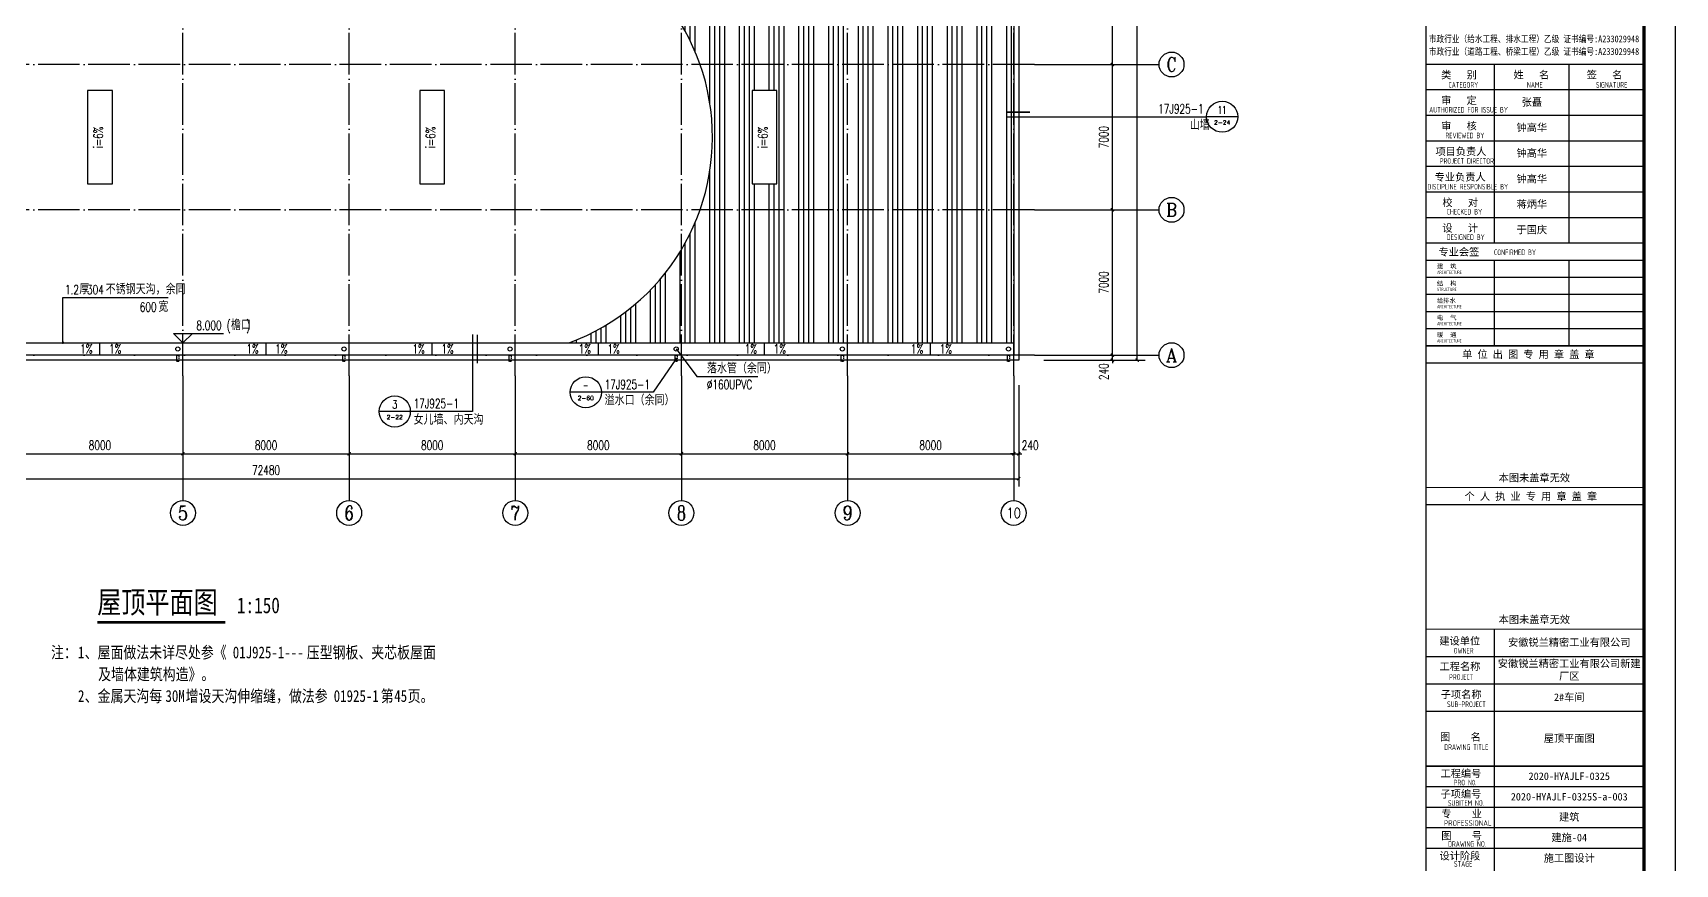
# Model space of a CAD drawing. Extents: x 170967 to 297117, y -33682 to 593582.
# Drawn here: x 218036 to 297117, y 214793 to 254832 of the extents above; entities that cross this region are included whole.
import ezdxf
from ezdxf.enums import TextEntityAlignment as Align

# ---------------------------------------------------------------- set-up
doc = ezdxf.new("R2010")
doc.units = 0
doc.header["$LTSCALE"] = 1000
doc.header["$MEASUREMENT"] = 0
doc.linetypes.add('DASH', pattern=[0.35, 0.25, -0.1])
doc.linetypes.add('DOTE', pattern=[2.42, 2, -0.2, 0.02, -0.2])
doc.layers.get('Defpoints').update_dxf_attribs({"color": 250})
for name, color, linetype in [('0 - 屋顶', 150, 'Continuous'), ('0-建筑立面', 255, 'Continuous'), ('2D_ROOF', 150, 'Continuous'), ('AXIS', 171, 'Continuous'), ('AXIS_TEXT', 7, 'Continuous'), ('DIM_ELEV', 171, 'Continuous'), ('DIM_IDEN', 150, 'Continuous'), ('DIM_LEAD', 171, 'Continuous'), ('DIM_SYMB', 171, 'Continuous'), ('DOTE', 14, 'DOTE'), ('PUB_TEXT', 7, 'Continuous'), ('PUB_TITLE', 171, 'Continuous'), ('ROOF', 150, 'Continuous'), ('TK', 4, 'Continuous'), ('立面线', 7, 'Continuous')]:
    doc.layers.add(name, color=color, linetype=linetype)
doc.styles.add('-宋体', font='', dxfattribs={"width": 0.8})
doc.styles.add('_TCH_AXIS', font='COMPLEX', dxfattribs={"bigfont": 'GBCBIG'})
doc.styles.add('_TCH_DIM', font='SIMPLEX', dxfattribs={"bigfont": 'GBCBIG'})
doc.styles.add('_TCH_DIM_T3', font='SIMPLEX', dxfattribs={"width": 0.705882, "bigfont": 'GBCBIG'})
doc.styles.add('_TCH_LABEL', font='COMPLEX', dxfattribs={"bigfont": 'GBCBIG'})
doc.styles.add('COMPLEX', font='COMPLEX')
doc.styles.add('TSSD_REIN', font='tssdeng.shx', dxfattribs={"width": 0.7, "bigfont": 'tssdchn.shx'})
doc.styles.add('图签宋体', font='', dxfattribs={"height": 300})
doc.styles.add('宋体', font='', dxfattribs={"width": 0.8})
doc.styles.get('-宋体').set_extended_font_data('SimSun')
doc.styles.get('图签宋体').set_extended_font_data('NSimSun')
doc.styles.get('宋体').set_extended_font_data('SimSun')
doc.dimstyles.new('_TCH_ARCH&&150', dxfattribs={"dimtxt": 446.25, "dimasz": 150, "dimexe": 375, "dimexo": 450, "dimgap": 189.375, "dimtad": 1, "dimdec": 0, "dimzin": 0, "dimdsep": 46, "dimtxsty": '_TCH_DIM_T3', "dimblk": 'ARCHTICK', "dimcen": 0.09, "dimclrt": 7, "dimazin": 2, "dimtfac": 1, "dimtdec": 0, "dimtix": 1, "dimtmove": 2, "dimatfit": 3, "dimfxl": 0, "dimtolj": 1, "dimtzin": 0, "dimarcsym": 0})

# ---------------------------------------------------------------- blocks, each defined once
blk = doc.blocks.new('GeYuanFrame_12877651', base_point=(20.09, 4.53))
at = {"layer": 'PUB_TITLE'}
for points in [[(803.09, 235.33), (803.09, 292.73)], [(827.09, 235.33), (827.09, 292.73)], [(803.09, 202.33), (803.09, 229.83)], [(827.09, 202.33), (827.09, 229.83)], [(803.09, 14.53), (803.09, 111.33)]]:
    blk.add_lwpolyline(points, dxfattribs=at)
at = {"layer": 'TK'}
for p, q in [((781.09, 284.53), (851.09, 284.53)), ((781.09, 276.33), (851.09, 276.33)), ((781.09, 268.13), (851.09, 268.13)), ((781.09, 259.93), (851.09, 259.93)), ((781.09, 251.73), (851.09, 251.73)), ((781.09, 243.53), (851.09, 243.53)), ((781.09, 235.33), (851.09, 235.33)), ((781.09, 235.33), (851.09, 235.33)), ((781.09, 102.53), (851.09, 102.53)), ((781.09, 93.73), (851.09, 93.73)), ((781.09, 84.93), (803.09, 84.93)), ((781.09, 84.93), (851.09, 84.93)), ((781.09, 67.37), (851.09, 67.37)), ((781.09, 67.33), (851.09, 67.33)), ((781.09, 60.77), (851.09, 60.77)), ((781.09, 54.17), (851.09, 54.17)), ((781.09, 47.57), (851.09, 47.57)), ((781.09, 40.97), (851.09, 40.97))]:
    blk.add_line(p, q, dxfattribs=at)
blk.add_lwpolyline([(20.09, 4.53), (20.09, 598.53), (861.09, 598.53), (861.09, 4.53)], close=True, dxfattribs=at)
at = {"layer": 'TK', "const_width": 1}
blk.add_lwpolyline([(45.09, 588.53), (851.09, 588.53), (851.09, 14.53), (45.09, 14.53)], close=True, dxfattribs=at)
at = {"layer": 'TK'}
for points, const_width in [([(781.09, 588.53), (781.09, 14.53)], 0.4), ([(781.09, 292.73), (851.09, 292.73)], 0.35), ([(781.09, 292.73), (851.09, 292.73)], 0.35), ([(781.09, 235.33), (851.09, 235.33)], 0.35), ([(781.09, 202.33), (851.09, 202.33)], 0.35), ([(781.09, 156.83), (851.09, 156.83)], 0.35), ([(781.09, 111.33), (851.09, 111.33)], 0.35), ([(781.09, 67.37), (851.09, 67.37)], 0.35)]:
    blk.add_lwpolyline(points, dxfattribs=dict(at, const_width=const_width))
for points in [[(781.09, 292.73), (851.09, 292.73)], [(781.09, 235.33), (851.09, 235.33)], [(781.09, 229.83), (851.09, 229.83)], [(781.09, 224.33), (851.09, 224.33)], [(781.09, 218.83), (851.09, 218.83)], [(781.09, 213.33), (851.09, 213.33)], [(781.09, 207.83), (851.09, 207.83)], [(781.09, 202.33), (851.09, 202.33)], [(781.09, 196.83), (851.09, 196.83)], [(781.09, 151.33), (851.09, 151.33)]]:
    blk.add_lwpolyline(points, dxfattribs=at)
for s, height, style, width, p in [('市政行业（给水工程、排水工程）乙级 证书编号:A233029948', 2.2, '-宋体', 0.8, (782, 299.74)), ('市政行业（道路工程、桥梁工程）乙级 证书编号:A233029948', 2.2, '-宋体', 0.8, (782, 295.69)), ('CATEGORY', 1.8, 'TSSD_REIN', 0.7, (788.32, 285.17)), ('NAME', 1.8, 'TSSD_REIN', 0.7, (813.51, 285.17)), ('SIGNATURE', 1.8, 'TSSD_REIN', 0.7, (835.66, 285.17)), ('AUTHORIZED FOR ISSUE BY', 1.8, 'TSSD_REIN', 0.7, (782.12, 277.17)), ('REVIEWED BY', 1.8, 'TSSD_REIN', 0.7, (787.36, 268.91)), ('PROJECT DIRECTOR', 1.8, 'TSSD_REIN', 0.7, (785.55, 260.74)), ('DISCIPLINE RESPONSIBLE BY', 1.8, 'TSSD_REIN', 0.7, (781.57, 252.48)), ('CHECKED BY', 1.8, 'TSSD_REIN', 0.7, (787.75, 244.44)), ('DESIGNED BY', 1.8, 'TSSD_REIN', 0.7, (787.76, 236.27)), ('CONFIRMED BY', 1.8, 'TSSD_REIN', 0.7, (802.94, 231.42)), ('ARCHITECTURE', 1.08, 'TSSD_REIN', 0.7, (784.65, 225.34)), ('STRUCTURE', 1.08, 'TSSD_REIN', 0.7, (784.65, 219.84)), ('ARCHITECTURE', 1.08, 'TSSD_REIN', 0.7, (784.65, 214.34)), ('ARCHITECTURE', 1.08, 'TSSD_REIN', 0.7, (784.65, 208.84)), ('ARCHITECTURE', 1.08, 'TSSD_REIN', 0.7, (784.65, 203.34)), ('OWNER', 1.8, 'TSSD_REIN', 0.7, (789.98, 103.48)), ('PROJECT', 1.8, 'TSSD_REIN', 0.7, (788.52, 95.02)), ('SUB-PROJECT', 1.8, 'TSSD_REIN', 0.7, (787.86, 86.3)), ('DRAWING TITLE', 1.8, 'TSSD_REIN', 0.7, (786.97, 72.53)), ('PRO N0.', 1.8, 'TSSD_REIN', 0.7, (790.01, 61.15)), ('SUBITEM NO.', 1.8, 'TSSD_REIN', 0.7, (788.15, 54.58)), ('PROFESSIONAL', 1.8, 'TSSD_REIN', 0.8, (786.88, 48.15)), ('DRAWING NO.', 1.8, 'TSSD_REIN', 0.7, (788.19, 41.45)), ('STAGE', 1.8, 'TSSD_REIN', 0.7, (790.09, 35.03))]:
    blk.add_text(s, height=height, dxfattribs=dict(at, style=style, width=width)).set_placement(p)
at = {"layer": 'TK', "style": '图签宋体'}
for s, height, p in [('类   别', 2.4, (785.97, 288.09)), ('姓   名', 2.4, (809.2, 288.09)), ('签   名', 2.4, (832.68, 288.09)), ('审   定', 2.4, (785.97, 279.89)), ('审   核', 2.4, (785.97, 271.69)), ('项目负责人', 2.4, (784.13, 263.49)), ('专业负责人', 2.4, (783.89, 255.29)), ('校   对', 2.4, (786.38, 247.09)), ('设   计', 2.4, (786.36, 238.89)), ('专业会签', 2.4, (785.12, 231.24)), ('建  筑', 1.44, (784.61, 227.11)), ('结  构', 1.44, (784.61, 221.61)), ('给排水', 1.44, (784.61, 216.11)), ('电  气', 1.44, (784.61, 210.61)), ('暖  通', 1.44, (784.61, 205.11)), ('单 位 出 图 专 用 章 盖 章', 2.4, (792.72, 198.35)), ('本图未盖章无效', 2.4, (804.43, 158.7)), ('个 人 执 业 专 用 章 盖 章', 2.4, (793.52, 152.77)), ('本图未盖章无效', 2.4, (804.43, 113.2)), ('建设单位', 2.4, (785.39, 106.33)), ('工程名称', 2.4, (785.47, 98.12)), ('子项名称', 2.4, (785.85, 89.14)), ('图    名', 2.4, (785.63, 75.5)), ('工程编号', 2.4, (785.77, 63.77)), ('子项编号', 2.4, (785.77, 57.19)), ('专    业', 2.4, (786.01, 50.88)), ('图    号', 2.4, (786.02, 43.77)), ('设计阶段', 2.4, (785.45, 37.32))]:
    blk.add_text(s, height=height, dxfattribs=at).set_placement(p)
at = {"layer": 'TK', "char_height": 2.4, "attachment_point": 5, "style": '图签宋体'}
for s, insert, width in [('张矗', (815.09, 280.4), 24), ('钟高华', (815.09, 272.23), 24), ('钟高华', (815.09, 264.03), 24), ('钟高华', (815.09, 255.76), 24), ('蒋炳华', (815.09, 247.63), 24), ('于国庆', (815.09, 239.43), 24), ('安徽锐兰精密工业有限公司', (827.09, 106.93), 48), ('安徽锐兰精密工业有限公司新建厂区', (827.09, 98.13), 48), ('2#车间', (827.09, 89.33), 48), ('屋顶平面图', (827.09, 76.13), 48), ('2020-HYAJLF-0325', (827.09, 64.07), 48), ('2020-HYAJLF-0325S-a-003', (827.09, 57.47), 48), ('建筑', (827.09, 50.87), 48), ('建施-04', (827.09, 44.27), 48), ('施工图设计', (827.09, 37.67), 48)]:
    blk.add_mtext(s, dxfattribs=dict(at, insert=insert, width=width))
blk = doc.blocks.new('_AXISO')
blk.add_circle((0, 0), 0.5)
at = {"layer": 'AXIS_TEXT', "style": 'COMPLEX', "width": 1.041667}
blk.add_attdef('A', text='', height=0.56, dxfattribs=at).set_placement((-0.25, -0.28), (0.25, -0.28), align=Align.FIT)
blk = doc.blocks.new('_ArchTick')
at = {"color": 0, "linetype": 'ByBlock', "const_width": 0.4}
blk.add_lwpolyline([(-0.5, -0.5), (0.5, 0.5)], dxfattribs=at)
blk = doc.blocks.new('*D302')
at = {"layer": 'AXIS', "color": 0, "lineweight": -2}
for p, q in [((193026, 237858), (193026, 232983)), ((265506, 237858), (265506, 232983)), ((193026, 233358), (265506, 233358))]:
    blk.add_line(p, q, dxfattribs=at)
at = {"layer": 'Defpoints', "color": 0}
for p in [(193026, 238308), (265506, 238308), (265506, 233358)]:
    blk.add_point(p, dxfattribs=at)
at = {"layer": 'AXIS', "color": 0, "lineweight": -2, "xscale": 150, "yscale": 150, "zscale": 150, "rotation": 180}
blk.add_blockref('_ArchTick', (193026, 233358), dxfattribs=at)
at = {"layer": 'AXIS', "color": 0, "lineweight": -2, "xscale": 150, "yscale": 150, "zscale": 150}
blk.add_blockref('_ArchTick', (265506, 233358), dxfattribs=at)
at = {"layer": 'AXIS', "color": 7, "insert": (229266, 233770), "char_height": 446.2, "attachment_point": 5, "style": '_TCH_DIM_T3'}
blk.add_mtext('\\A1;72480', dxfattribs=at)
blk = doc.blocks.new('*D307')
at = {"layer": 'AXIS', "color": 0, "lineweight": -2}
for p, q in [((217266, 237858), (217266, 234183)), ((225266, 237858), (225266, 234183)), ((217266, 234558), (225266, 234558))]:
    blk.add_line(p, q, dxfattribs=at)
at = {"layer": 'Defpoints', "color": 0}
for p in [(217266, 238308), (225266, 238308), (225266, 234558)]:
    blk.add_point(p, dxfattribs=at)
at = {"layer": 'AXIS', "color": 0, "lineweight": -2, "xscale": 150, "yscale": 150, "zscale": 150, "rotation": 180}
blk.add_blockref('_ArchTick', (217266, 234558), dxfattribs=at)
at = {"layer": 'AXIS', "color": 0, "lineweight": -2, "xscale": 150, "yscale": 150, "zscale": 150}
blk.add_blockref('_ArchTick', (225266, 234558), dxfattribs=at)
at = {"layer": 'AXIS', "color": 7, "insert": (221266, 234970), "char_height": 446.2, "attachment_point": 5, "style": '_TCH_DIM_T3'}
blk.add_mtext('\\A1;8000', dxfattribs=at)
blk = doc.blocks.new('*D308')
at = {"layer": 'AXIS', "color": 0, "lineweight": -2}
for p, q in [((225266, 237858), (225266, 234183)), ((233266, 237858), (233266, 234183)), ((225266, 234558), (233266, 234558))]:
    blk.add_line(p, q, dxfattribs=at)
at = {"layer": 'Defpoints', "color": 0}
for p in [(225266, 238308), (233266, 238308), (233266, 234558)]:
    blk.add_point(p, dxfattribs=at)
at = {"layer": 'AXIS', "color": 0, "lineweight": -2, "xscale": 150, "yscale": 150, "zscale": 150, "rotation": 180}
blk.add_blockref('_ArchTick', (225266, 234558), dxfattribs=at)
at = {"layer": 'AXIS', "color": 0, "lineweight": -2, "xscale": 150, "yscale": 150, "zscale": 150}
blk.add_blockref('_ArchTick', (233266, 234558), dxfattribs=at)
at = {"layer": 'AXIS', "color": 7, "insert": (229266, 234970), "char_height": 446.2, "attachment_point": 5, "style": '_TCH_DIM_T3'}
blk.add_mtext('\\A1;8000', dxfattribs=at)
blk = doc.blocks.new('*D309')
at = {"layer": 'AXIS', "color": 0, "lineweight": -2}
for p, q in [((233266, 237858), (233266, 234183)), ((241266, 237858), (241266, 234183)), ((233266, 234558), (241266, 234558))]:
    blk.add_line(p, q, dxfattribs=at)
at = {"layer": 'Defpoints', "color": 0}
for p in [(233266, 238308), (241266, 238308), (241266, 234558)]:
    blk.add_point(p, dxfattribs=at)
at = {"layer": 'AXIS', "color": 0, "lineweight": -2, "xscale": 150, "yscale": 150, "zscale": 150, "rotation": 180}
blk.add_blockref('_ArchTick', (233266, 234558), dxfattribs=at)
at = {"layer": 'AXIS', "color": 0, "lineweight": -2, "xscale": 150, "yscale": 150, "zscale": 150}
blk.add_blockref('_ArchTick', (241266, 234558), dxfattribs=at)
at = {"layer": 'AXIS', "color": 7, "insert": (237266, 234970), "char_height": 446.2, "attachment_point": 5, "style": '_TCH_DIM_T3'}
blk.add_mtext('\\A1;8000', dxfattribs=at)
blk = doc.blocks.new('*D310')
at = {"layer": 'AXIS', "color": 0, "lineweight": -2}
for p, q in [((241266, 237858), (241266, 234183)), ((249266, 237858), (249266, 234183)), ((241266, 234558), (249266, 234558))]:
    blk.add_line(p, q, dxfattribs=at)
at = {"layer": 'Defpoints', "color": 0}
for p in [(241266, 238308), (249266, 238308), (249266, 234558)]:
    blk.add_point(p, dxfattribs=at)
at = {"layer": 'AXIS', "color": 0, "lineweight": -2, "xscale": 150, "yscale": 150, "zscale": 150, "rotation": 180}
blk.add_blockref('_ArchTick', (241266, 234558), dxfattribs=at)
at = {"layer": 'AXIS', "color": 0, "lineweight": -2, "xscale": 150, "yscale": 150, "zscale": 150}
blk.add_blockref('_ArchTick', (249266, 234558), dxfattribs=at)
at = {"layer": 'AXIS', "color": 7, "insert": (245266, 234970), "char_height": 446.2, "attachment_point": 5, "style": '_TCH_DIM_T3'}
blk.add_mtext('\\A1;8000', dxfattribs=at)
blk = doc.blocks.new('*D311')
at = {"layer": 'AXIS', "color": 0, "lineweight": -2}
for p, q in [((249266, 237858), (249266, 234183)), ((257266, 237858), (257266, 234183)), ((249266, 234558), (257266, 234558))]:
    blk.add_line(p, q, dxfattribs=at)
at = {"layer": 'Defpoints', "color": 0}
for p in [(249266, 238308), (257266, 238308), (257266, 234558)]:
    blk.add_point(p, dxfattribs=at)
at = {"layer": 'AXIS', "color": 0, "lineweight": -2, "xscale": 150, "yscale": 150, "zscale": 150, "rotation": 180}
blk.add_blockref('_ArchTick', (249266, 234558), dxfattribs=at)
at = {"layer": 'AXIS', "color": 0, "lineweight": -2, "xscale": 150, "yscale": 150, "zscale": 150}
blk.add_blockref('_ArchTick', (257266, 234558), dxfattribs=at)
at = {"layer": 'AXIS', "color": 7, "insert": (253266, 234970), "char_height": 446.2, "attachment_point": 5, "style": '_TCH_DIM_T3'}
blk.add_mtext('\\A1;8000', dxfattribs=at)
blk = doc.blocks.new('*D312')
at = {"layer": 'AXIS', "color": 0, "lineweight": -2}
for p, q in [((257266, 237858), (257266, 234183)), ((265266, 237858), (265266, 234183)), ((257266, 234558), (265266, 234558))]:
    blk.add_line(p, q, dxfattribs=at)
at = {"layer": 'Defpoints', "color": 0}
for p in [(257266, 238308), (265266, 238308), (265266, 234558)]:
    blk.add_point(p, dxfattribs=at)
at = {"layer": 'AXIS', "color": 0, "lineweight": -2, "xscale": 150, "yscale": 150, "zscale": 150, "rotation": 180}
blk.add_blockref('_ArchTick', (257266, 234558), dxfattribs=at)
at = {"layer": 'AXIS', "color": 0, "lineweight": -2, "xscale": 150, "yscale": 150, "zscale": 150}
blk.add_blockref('_ArchTick', (265266, 234558), dxfattribs=at)
at = {"layer": 'AXIS', "color": 7, "insert": (261266, 234970), "char_height": 446.2, "attachment_point": 5, "style": '_TCH_DIM_T3'}
blk.add_mtext('\\A1;8000', dxfattribs=at)
blk = doc.blocks.new('*D313')
at = {"layer": 'AXIS', "color": 0, "lineweight": -2}
for p, q in [((265266, 237858), (265266, 234183)), ((265506, 237858), (265506, 234183)), ((265266, 234558), (265116, 234558)), ((265266, 234558), (265506, 234558)), ((265506, 234558), (265656, 234558))]:
    blk.add_line(p, q, dxfattribs=at)
at = {"layer": 'Defpoints', "color": 0}
for p in [(265266, 238308), (265506, 238308), (265506, 234558)]:
    blk.add_point(p, dxfattribs=at)
at = {"layer": 'AXIS', "color": 0, "lineweight": -2, "xscale": 150, "yscale": 150, "zscale": 150}
blk.add_blockref('_ArchTick', (265266, 234558), dxfattribs=at)
at = {"layer": 'AXIS', "color": 0, "lineweight": -2, "xscale": 150, "yscale": 150, "zscale": 150, "rotation": 180}
blk.add_blockref('_ArchTick', (265506, 234558), dxfattribs=at)
at = {"layer": 'AXIS', "color": 7, "insert": (266061, 234970), "char_height": 446.2, "attachment_point": 5, "style": '_TCH_DIM_T3'}
blk.add_mtext('\\A1;240', dxfattribs=at)
blk = doc.blocks.new('*D335')
at = {"layer": 'AXIS', "color": 0, "lineweight": -2}
for p, q in [((266716, 281548), (271591, 281548)), ((271216, 239068), (271216, 281548)), ((266716, 239068), (271591, 239068))]:
    blk.add_line(p, q, dxfattribs=at)
at = {"layer": 'Defpoints', "color": 0}
for p in [(266266, 281548), (271216, 281548), (266266, 239068)]:
    blk.add_point(p, dxfattribs=at)
at = {"layer": 'AXIS', "color": 0, "lineweight": -2, "xscale": 150, "yscale": 150, "zscale": 150}
for p, rotation in [((271216, 281548), 90), ((271216, 239068), 270)]:
    blk.add_blockref('_ArchTick', p, dxfattribs=dict(at, rotation=rotation))
at = {"layer": 'AXIS', "color": 7, "insert": (270803, 260308), "char_height": 446.2, "attachment_point": 5, "rotation": 90, "style": '_TCH_DIM_T3'}
blk.add_mtext('\\A1;42480', dxfattribs=at)
blk = doc.blocks.new('*D336')
at = {"layer": 'AXIS', "color": 0, "lineweight": -2}
for p, q in [((266716, 239308), (270391, 239308)), ((266716, 239068), (270391, 239068)), ((270016, 239308), (270016, 239458)), ((270016, 239068), (270016, 239308)), ((270016, 239068), (270016, 238918))]:
    blk.add_line(p, q, dxfattribs=at)
at = {"layer": 'Defpoints', "color": 0}
for p in [(266266, 239308), (266266, 239068), (270016, 239308)]:
    blk.add_point(p, dxfattribs=at)
at = {"layer": 'AXIS', "color": 0, "lineweight": -2, "xscale": 150, "yscale": 150, "zscale": 150}
for p, rotation in [((270016, 239308), 270), ((270016, 239068), 90)]:
    blk.add_blockref('_ArchTick', p, dxfattribs=dict(at, rotation=rotation))
at = {"layer": 'AXIS', "color": 7, "insert": (269603, 238513), "char_height": 446.2, "attachment_point": 5, "rotation": 90, "style": '_TCH_DIM_T3'}
blk.add_mtext('\\A1;240', dxfattribs=at)
blk = doc.blocks.new('*D337')
at = {"layer": 'AXIS', "color": 0, "lineweight": -2}
for p, q in [((266716, 246308), (270391, 246308)), ((270016, 239308), (270016, 246308)), ((266716, 239308), (270391, 239308))]:
    blk.add_line(p, q, dxfattribs=at)
at = {"layer": 'Defpoints', "color": 0}
for p in [(266266, 246308), (270016, 246308), (266266, 239308)]:
    blk.add_point(p, dxfattribs=at)
at = {"layer": 'AXIS', "color": 0, "lineweight": -2, "xscale": 150, "yscale": 150, "zscale": 150}
for p, rotation in [((270016, 246308), 90), ((270016, 239308), 270)]:
    blk.add_blockref('_ArchTick', p, dxfattribs=dict(at, rotation=rotation))
at = {"layer": 'AXIS', "color": 7, "insert": (269603, 242808), "char_height": 446.2, "attachment_point": 5, "rotation": 90, "style": '_TCH_DIM_T3'}
blk.add_mtext('\\A1;7000', dxfattribs=at)
blk = doc.blocks.new('*D338')
at = {"layer": 'AXIS', "color": 0, "lineweight": -2}
for p, q in [((266716, 253308), (270391, 253308)), ((270016, 246308), (270016, 253308)), ((266716, 246308), (270391, 246308))]:
    blk.add_line(p, q, dxfattribs=at)
at = {"layer": 'Defpoints', "color": 0}
for p in [(266266, 253308), (270016, 253308), (266266, 246308)]:
    blk.add_point(p, dxfattribs=at)
at = {"layer": 'AXIS', "color": 0, "lineweight": -2, "xscale": 150, "yscale": 150, "zscale": 150}
for p, rotation in [((270016, 253308), 90), ((270016, 246308), 270)]:
    blk.add_blockref('_ArchTick', p, dxfattribs=dict(at, rotation=rotation))
at = {"layer": 'AXIS', "color": 7, "insert": (269603, 249808), "char_height": 446.2, "attachment_point": 5, "rotation": 90, "style": '_TCH_DIM_T3'}
blk.add_mtext('\\A1;7000', dxfattribs=at)
blk = doc.blocks.new('*D339')
at = {"layer": 'AXIS', "color": 0, "lineweight": -2}
for p, q in [((266716, 260308), (270391, 260308)), ((270016, 253308), (270016, 260308)), ((266716, 253308), (270391, 253308))]:
    blk.add_line(p, q, dxfattribs=at)
at = {"layer": 'Defpoints', "color": 0}
for p in [(266266, 260308), (270016, 260308), (266266, 253308)]:
    blk.add_point(p, dxfattribs=at)
at = {"layer": 'AXIS', "color": 0, "lineweight": -2, "xscale": 150, "yscale": 150, "zscale": 150}
for p, rotation in [((270016, 260308), 90), ((270016, 253308), 270)]:
    blk.add_blockref('_ArchTick', p, dxfattribs=dict(at, rotation=rotation))
at = {"layer": 'AXIS', "color": 7, "insert": (269603, 256808), "char_height": 446.2, "attachment_point": 5, "rotation": 90, "style": '_TCH_DIM_T3'}
blk.add_mtext('\\A1;7000', dxfattribs=at)

msp = doc.modelspace()

# ---------------------------------------------------------------- hatches: boundary and pattern name
at = {"layer": '立面线'}
h = msp.add_hatch(dxfattribs=at)
h.set_pattern_fill('ANSI34,_O', color=250, scale=150, angle=45)
h.set_pattern_definition([(90, (187775.7, 25847.2), (-1428.75, 3e-13), []), (90, (188013.8, 26085.3), (-1428.75, 3e-13), []), (90, (188252, 26323.4), (-1428.75, 3e-13), []), (90, (188490.1, 26561.5), (-1428.75, 3e-13), [])])
h.paths.add_polyline_path([(265265.9, 280707.7), (238668.2, 280707.7, 0.7953565), (241265.9, 260307.7), (265265.9, 260307.7)])
h.paths.add_polyline_path([(253865.9, 268557.7), (252665.9, 268557.7), (252665.9, 273057.7), (253865.9, 273057.7)], flags=16)
h.paths.add_polyline_path([(237865.9, 268557.7), (236665.9, 268557.7), (236665.9, 273057.7), (237865.9, 273057.7)], flags=16)
h.paths.add_polyline_path([(265265.9, 260307.7), (241265.9, 260307.7, -0.7953565), (243863.7, 239907.7), (265265.9, 239907.7)])
h.paths.add_polyline_path([(253865.9, 252057.7), (253865.9, 247557.7), (252665.9, 247557.7), (252665.9, 252057.7)], flags=16)
h.paths.add_polyline_path([(253520, 249156.1), (253520, 250459.2), (252850.6, 250459.2), (252850.6, 249156.1)], flags=8)

# ---------------------------------------------------------------- linework, layer by layer
at = {"color": 6, "linetype": 'DASH', "ltscale": 0.3}
for points in [[(225065.9, 239007.7), (224965.9, 239007.7), (224965.9, 239307.7), (225065.9, 239307.7)], [(233065.9, 239007.7), (232965.9, 239007.7), (232965.9, 239307.7), (233065.9, 239307.7)], [(241065.9, 239007.7), (240965.9, 239007.7), (240965.9, 239307.7), (241065.9, 239307.7)], [(249065.9, 239007.7), (248965.9, 239007.7), (248965.9, 239307.7), (249065.9, 239307.7)], [(257065.9, 239007.7), (256965.9, 239007.7), (256965.9, 239307.7), (257065.9, 239307.7)], [(265065.9, 239007.7), (264965.9, 239007.7), (264965.9, 239307.7), (265065.9, 239307.7)]]:
    msp.add_lwpolyline(points, close=True, dxfattribs=at)
at = {"color": 6}
for centre in [(225015.9, 239607.7), (233015.9, 239607.7), (241015.9, 239607.7), (249015.9, 239607.7), (257015.9, 239607.7), (265015.9, 239607.7)]:
    msp.add_circle(centre, 100, dxfattribs=at)
at = {"layer": '0 - 屋顶'}
for p, q in [((221265.9, 239307.7), (221265.9, 239907.7)), ((229265.9, 239307.7), (229265.9, 239907.7)), ((237265.9, 239307.7), (237265.9, 239907.7)), ((245265.9, 239307.7), (245265.9, 239907.7)), ((253265.9, 239307.7), (253265.9, 239907.7)), ((261265.9, 239307.7), (261265.9, 239907.7))]:
    msp.add_line(p, q, dxfattribs=at)
at = {"layer": '2D_ROOF'}
for points in [[(221865.9, 247557.7), (221865.9, 252057.7), (220665.9, 252057.7), (220665.9, 247557.7)], [(237865.9, 247557.7), (237865.9, 252057.7), (236665.9, 252057.7), (236665.9, 247557.7)], [(253865.9, 247557.7), (253865.9, 252057.7), (252665.9, 252057.7), (252665.9, 247557.7)]]:
    msp.add_lwpolyline(points, close=True, dxfattribs=at)
at = {"layer": 'AXIS'}
for p, q in [((266265.9, 253307.7), (272265.9, 253307.7)), ((266265.9, 246307.7), (272265.9, 246307.7)), ((266265.9, 239307.7), (272265.9, 239307.7)), ((225265.9, 238307.7), (225265.9, 232307.7)), ((233265.9, 238307.7), (233265.9, 232307.7)), ((241265.9, 238307.7), (241265.9, 232307.7)), ((249265.9, 238307.7), (249265.9, 232307.7)), ((257265.9, 238307.7), (257265.9, 232307.7)), ((265265.9, 238307.7), (265265.9, 232307.7))]:
    msp.add_line(p, q, dxfattribs=at)
at = {"layer": 'DIM_ELEV'}
for p, q in [((225265.9, 239907.7), (224815.9, 240357.7)), ((224815.9, 240357.7), (227215.9, 240357.7)), ((225265.9, 239907.7), (225715.9, 240357.7))]:
    msp.add_line(p, q, dxfattribs=at)
at = {"layer": 'DIM_IDEN'}
for p, q in [((264958.2, 250791.6), (266702, 250791.6)), ((266702, 250791.6), (274556.1, 250791.6)), ((276056.1, 250791.6), (274556.1, 250791.6)), ((239212.5, 240298.2), (239212.5, 236598)), ((248990.4, 239107.4), (247907.4, 237518.7)), ((245410.1, 237518.7), (243910.1, 237518.7)), ((247907.4, 237518.7), (245410.1, 237518.7)), ((236212.5, 236598), (234712.5, 236598)), ((239212.5, 236598), (236212.5, 236598))]:
    msp.add_line(p, q, dxfattribs=at)
at = {"layer": 'DIM_IDEN', "const_width": 75}
for points in [[(264958.2, 251016.6), (266053.6, 251016.6)], [(239437.5, 240298.2), (239437.5, 238917.1)]]:
    msp.add_lwpolyline(points, dxfattribs=at)
at = {"layer": 'DIM_IDEN'}
for centre, radius in [((275306.1, 250791.6), 750), ((249007.4, 239132.2), 30.1), ((244660.1, 237518.7), 750), ((235462.5, 236598), 750)]:
    msp.add_circle(centre, radius, dxfattribs=at)
at = {"layer": 'DIM_LEAD'}
for p, q in [((219485.6, 239907.7), (219485.6, 242083.2)), ((219485.6, 242083.2), (224553.8, 242083.2)), ((249015.9, 239607.7), (250003.5, 238273)), ((250003.5, 238273), (252939.5, 238273))]:
    msp.add_line(p, q, dxfattribs=at)
at = {"layer": 'DIM_LEAD', "const_width": 60}
msp.add_lwpolyline([(219485.6, 239877.7, 1), (219485.6, 239937.7, 1)], format="xyb", close=True, dxfattribs=at)
at = {"layer": 'DIM_SYMB'}
for points in [[(221565.9, 251057.7, 0, 0, 0), (221565.9, 249007.7, 120, 0, 0), (221565.9, 248557.7, 0, 0, 0)], [(237565.9, 251057.7, 0, 0, 0), (237565.9, 249007.7, 120, 0, 0), (237565.9, 248557.7, 0, 0, 0)], [(253565.9, 251057.7, 0, 0, 0), (253565.9, 249007.7, 120, 0, 0), (253565.9, 248557.7, 0, 0, 0)], [(220165.6, 239607.7, 0, 0, 0), (218715.6, 239607.7, 120, 0, 0), (218265.6, 239607.7, 0, 0, 0)], [(222366.3, 239607.7, 0, 0, 0), (223816.3, 239607.7, 120, 0, 0), (224266.3, 239607.7, 0, 0, 0)], [(228165.6, 239607.7, 0, 0, 0), (226715.6, 239607.7, 120, 0, 0), (226265.6, 239607.7, 0, 0, 0)], [(230366.3, 239607.7, 0, 0, 0), (231816.3, 239607.7, 120, 0, 0), (232266.3, 239607.7, 0, 0, 0)], [(236165.6, 239607.7, 0, 0, 0), (234715.6, 239607.7, 120, 0, 0), (234265.6, 239607.7, 0, 0, 0)], [(238366.3, 239607.7, 0, 0, 0), (239816.3, 239607.7, 120, 0, 0), (240266.3, 239607.7, 0, 0, 0)], [(244165.6, 239607.7, 0, 0, 0), (242715.6, 239607.7, 120, 0, 0), (242265.6, 239607.7, 0, 0, 0)], [(246366.3, 239607.7, 0, 0, 0), (247816.3, 239607.7, 120, 0, 0), (248266.3, 239607.7, 0, 0, 0)], [(252165.6, 239607.7, 0, 0, 0), (250715.6, 239607.7, 120, 0, 0), (250265.6, 239607.7, 0, 0, 0)], [(254366.3, 239607.7, 0, 0, 0), (255816.3, 239607.7, 120, 0, 0), (256266.3, 239607.7, 0, 0, 0)], [(260165.6, 239607.7, 0, 0, 0), (258715.6, 239607.7, 120, 0, 0), (258265.6, 239607.7, 0, 0, 0)], [(262366.3, 239607.7, 0, 0, 0), (263816.3, 239607.7, 120, 0, 0), (264266.3, 239607.7, 0, 0, 0)]]:
    msp.add_lwpolyline(points, format="xyseb", dxfattribs=at)
at = {"layer": 'DIM_SYMB', "const_width": 140}
msp.add_lwpolyline([(221135.6, 226441.3), (227303.9, 226441.3)], dxfattribs=at)
at = {"layer": 'DOTE'}
for p, q in [((225265.9, 238307.7), (225265.9, 282307.7)), ((233265.9, 238307.7), (233265.9, 282307.7)), ((241265.9, 238307.7), (241265.9, 282307.7)), ((249265.9, 238307.7), (249265.9, 282307.7)), ((257265.9, 238307.7), (257265.9, 282307.7)), ((265265.9, 238307.7), (265265.9, 282307.7)), ((266265.9, 253307.7), (192265.9, 253307.7)), ((266265.9, 246307.7), (192265.9, 246307.7)), ((266265.9, 239307.7), (192265.9, 239307.7))]:
    msp.add_line(p, q, dxfattribs=at)
at = {"layer": 'ROOF'}
msp.add_line((193265.9, 239907.7), (265265.9, 239907.7), dxfattribs=at)
for points in [[(193025.9, 281547.7), (265505.9, 281547.7), (265505.9, 239067.7), (193025.9, 239067.7)], [(193265.9, 281307.7), (265265.9, 281307.7), (265265.9, 239307.7), (193265.9, 239307.7)]]:
    msp.add_lwpolyline(points, close=True, dxfattribs=at)
msp.add_arc((240208.9, 249807.7), 10553.1, 290.262552, 84.251405, dxfattribs=at)

# ---------------------------------------------------------------- block references
at = {"layer": '0-建筑立面', "xscale": 150, "yscale": 150, "zscale": 150}
msp.add_blockref('GeYuanFrame_12877651', (170967.1, 210095.1), dxfattribs=at)
at = {"layer": 'AXIS'}
ref = msp.add_blockref('_AXISO', (272865.9, 253307.7), dxfattribs=dict(at, xscale=1200, yscale=1200, zscale=1200))
ref.add_attrib('A', 'C', dxfattribs={"layer": 'AXIS_TEXT', "height": 683.5, "style": '_TCH_AXIS'}).set_placement((272621.8, 252965.9), (273110, 252965.9), align=Align.FIT)
ref = msp.add_blockref('_AXISO', (272865.9, 246307.7), dxfattribs=dict(at, xscale=1200, yscale=1200, zscale=1200))
ref.add_attrib('A', 'B', dxfattribs={"layer": 'AXIS_TEXT', "height": 652.9, "style": '_TCH_AXIS'}).set_placement((272601.7, 245981.2), (273130.2, 245981.2), align=Align.FIT)
ref = msp.add_blockref('_AXISO', (272865.9, 239307.7), dxfattribs=dict(at, xscale=1200, yscale=1200, zscale=1200))
ref.add_attrib('A', 'A', dxfattribs={"layer": 'AXIS_TEXT', "height": 637.8, "style": '_TCH_AXIS'}).set_placement((272592.6, 238988.8), (273139.3, 238988.8), align=Align.FIT)
ref = msp.add_blockref('_AXISO', (225265.9, 231707.7), dxfattribs=dict(at, xscale=1200, yscale=1200, zscale=1200))
ref.add_attrib('A', '5', dxfattribs={"layer": 'AXIS_TEXT', "height": 698.9, "style": '_TCH_AXIS'}).set_placement((225032.9, 231358.2), (225498.9, 231358.2), align=Align.FIT)
ref = msp.add_blockref('_AXISO', (233265.9, 231707.7), dxfattribs=dict(at, xscale=1200, yscale=1200, zscale=1200))
ref.add_attrib('A', '6', dxfattribs={"layer": 'AXIS_TEXT', "height": 698.9, "style": '_TCH_AXIS'}).set_placement((233032.9, 231358.2), (233498.9, 231358.2), align=Align.FIT)
ref = msp.add_blockref('_AXISO', (241265.9, 231707.7), dxfattribs=dict(at, xscale=1200, yscale=1200, zscale=1200))
ref.add_attrib('A', '7', dxfattribs={"layer": 'AXIS_TEXT', "height": 698.9, "style": '_TCH_AXIS'}).set_placement((241032.9, 231358.2), (241498.9, 231358.2), align=Align.FIT)
ref = msp.add_blockref('_AXISO', (249265.9, 231707.7), dxfattribs=dict(at, xscale=1200, yscale=1200, zscale=1200))
ref.add_attrib('A', '8', dxfattribs={"layer": 'AXIS_TEXT', "height": 698.9, "style": '_TCH_AXIS'}).set_placement((249032.9, 231358.2), (249498.9, 231358.2), align=Align.FIT)
ref = msp.add_blockref('_AXISO', (257265.9, 231707.7), dxfattribs=dict(at, xscale=1200, yscale=1200, zscale=1200))
ref.add_attrib('A', '9', dxfattribs={"layer": 'AXIS_TEXT', "height": 698.9, "style": '_TCH_AXIS'}).set_placement((257032.9, 231358.2), (257498.9, 231358.2), align=Align.FIT)
ref = msp.add_blockref('_AXISO', (265265.9, 231707.7), dxfattribs=dict(at, xscale=1200, yscale=1200, zscale=1200))
ref.add_attrib('A', '10', dxfattribs={"layer": 'AXIS_TEXT', "height": 492.67, "style": '_TCH_AXIS'}).set_placement((264925.7, 231461.3), (265606.1, 231461.3), align=Align.FIT)

# ---------------------------------------------------------------- texts
at = {"layer": 'PUB_TEXT'}
for s, height, style, width, p in [('17J925-1', 446.25, '_TCH_LABEL', 0.705882, (272223.6, 250949.1)), ('1.2', 446.25, '_TCH_DIM', 0.705882, (219583.7, 242240.7)), ('304', 446.25, '_TCH_DIM', 0.705882, (220642.3, 242240.7)), ('600', 446.25, '_TCH_DIM', 0.705882, (223183.5, 241400.7)), ('8.000', 446.25, '_TCH_DIM', 0.705882, (225910.9, 240515.2)), ('(', 446.2, '_TCH_DIM', 0.705882, (227365.9, 240515.2)), (')', 446.2, '_TCH_DIM', 0.705882, (228313.2, 240515.2)), ('1%', 446.25, '_TCH_DIM', 0.705882, (220315.6, 239384.5)), ('1%', 446.25, '_TCH_DIM', 0.705882, (221706.3, 239384.5)), ('1%', 446.25, '_TCH_DIM', 0.705882, (228315.6, 239384.5)), ('1%', 446.25, '_TCH_DIM', 0.705882, (229706.3, 239384.5)), ('1%', 446.25, '_TCH_DIM', 0.705882, (236315.6, 239384.5)), ('1%', 446.25, '_TCH_DIM', 0.705882, (237706.3, 239384.5)), ('1%', 446.25, '_TCH_DIM', 0.705882, (244315.6, 239384.5)), ('1%', 446.25, '_TCH_DIM', 0.705882, (245706.3, 239384.5)), ('1%', 446.25, '_TCH_DIM', 0.705882, (252315.6, 239384.5)), ('1%', 446.25, '_TCH_DIM', 0.705882, (253706.3, 239384.5)), ('1%', 446.25, '_TCH_DIM', 0.705882, (260315.6, 239384.5)), ('1%', 446.25, '_TCH_DIM', 0.705882, (261706.3, 239384.5)), ('17J925-1', 446.25, '_TCH_LABEL', 0.705882, (245567.6, 237676.2)), ('%%c160UPVC', 446.25, '_TCH_DIM', 0.705882, (250487, 237669.3)), ('17J925-1', 446.25, '_TCH_LABEL', 0.705882, (236370, 236755.5)), ('屋顶平面图', 1063.29, '宋体', 0.8, (221135.6, 226880.8)), ('1:150', 759.49, '宋体', 0.8, (227863.9, 226880.8)), ('注：', 569.62, '宋体', 0.8, (218912.7, 224707.5)), ('1', 569.6, '宋体', 0.8, (220208.9, 224707.5)), ('、屋面做法未详尽处参《', 569.62, '宋体', 0.8, (220533, 224707.5)), ('01J925-1---', 569.62, '宋体', 0.8, (227662.1, 224707.5)), ('压型钢板、夹芯板屋面', 569.62, '宋体', 0.8, (231226.6, 224707.5)), ('及墙体建筑构造》。', 569.62, '宋体', 0.8, (221181.1, 223657.5)), ('2', 569.6, '宋体', 0.8, (220208.9, 222607.5)), ('、金属天沟每', 569.62, '宋体', 0.8, (220533, 222607.5)), ('30M', 569.62, '宋体', 0.8, (224421.6, 222607.5)), ('增设天沟伸缩缝，做法参', 569.62, '宋体', 0.8, (225393.7, 222607.5)), ('01925-1', 569.62, '宋体', 0.8, (232522.8, 222607.5)), ('第', 569.6, '宋体', 0.8, (234791.2, 222607.5)), ('45', 569.62, '宋体', 0.8, (235439.3, 222607.5)), ('页。', 569.62, '宋体', 0.8, (236087.4, 222607.5))]:
    msp.add_text(s, height=height, dxfattribs=dict(at, style=style, width=width)).set_placement(p)
for s, height, style, p in [('山墙', 506.38, '_TCH_LABEL', (273745.2, 250153.7)), ('不锈钢天沟，余同', 506.38, '_TCH_DIM', (221542.3, 242240.7)), ('厚', 506.4, '_TCH_DIM', (220273.7, 242240.7)), ('宽', 506.4, '_TCH_DIM', (224083.5, 241400.7)), ('檐口', 506.38, '_TCH_DIM', (227575.9, 240515.2)), ('落水管（余同）', 506.38, '_TCH_DIM', (250493.8, 238430.5)), ('溢水口（余同）', 506.38, '_TCH_LABEL', (245567.6, 236897.6)), ('女儿墙、内天沟', 506.38, '_TCH_LABEL', (236370, 235960.2))]:
    msp.add_text(s, height=height, dxfattribs=dict(at, style=style)).set_placement(p)
at = {"layer": 'PUB_TEXT', "style": '_TCH_LABEL'}
for s, height, p, p2 in [('11', 363.03, (275098.7, 250934.7), (275513.6, 250934.7)), ('2-24', 200.81, (274914.1, 250415.3), (275698.2, 250415.3)), ('2-60', 204.59, (244270.4, 237139.6), (245049.8, 237139.6)), ('3', 391.5, (235332, 236736.8), (235593, 236736.8)), ('2-22', 204.59, (235072.8, 236218.9), (235852.2, 236218.9))]:
    msp.add_text(s, height=height, dxfattribs=at).set_placement(p, p2, align=Align.FIT)
at = {"layer": 'PUB_TEXT', "style": '_TCH_DIM', "width": 0.705882}
for p in [(221408.4, 249267.7), (237408.4, 249267.7), (253408.4, 249267.7)]:
    msp.add_text('i=6%', height=446.25, rotation=90, dxfattribs=at).set_placement(p)
at = {"layer": 'PUB_TEXT', "style": '_TCH_LABEL', "width": 0.777778}
msp.add_text('-', height=391.5, dxfattribs=at).set_placement((244529.6, 237657.5), (244790.6, 237657.5), align=Align.FIT)

# ---------------------------------------------------------------- dimensions: what is measured, and where the dimension line sits
at = {"layer": 'AXIS'}
for p1, p2, distance, picture, middle in [((266265.9, 239067.7), (266265.9, 281547.7), -4950, '*D335', (270803.4, 260307.7)), ((266265.9, 253307.7), (266265.9, 260307.7), -3750, '*D339', (269603.4, 256807.7)), ((266265.9, 246307.7), (266265.9, 253307.7), -3750, '*D338', (269603.4, 249807.7)), ((266265.9, 239307.7), (266265.9, 246307.7), -3750, '*D337', (269603.4, 242807.7)), ((193025.9, 238307.7), (265505.9, 238307.7), -4950, '*D302', (229265.9, 233770.2)), ((217265.9, 238307.7), (225265.9, 238307.7), -3750, '*D307', (221265.9, 234970.2)), ((225265.9, 238307.7), (233265.9, 238307.7), -3750, '*D308', (229265.9, 234970.2)), ((233265.9, 238307.7), (241265.9, 238307.7), -3750, '*D309', (237265.9, 234970.2)), ((241265.9, 238307.7), (249265.9, 238307.7), -3750, '*D310', (245265.9, 234970.2)), ((249265.9, 238307.7), (257265.9, 238307.7), -3750, '*D311', (253265.9, 234970.2)), ((257265.9, 238307.7), (265265.9, 238307.7), -3750, '*D312', (261265.9, 234970.2))]:
    dim = msp.add_aligned_dim(p1=p1, p2=p2, distance=distance, dimstyle='_TCH_ARCH&&150', dxfattribs=at)
    dim.commit()
    dim.dimension.update_dxf_attribs({"geometry": picture, "text_midpoint": middle})
for base, p1, p2, angle, picture, middle in [((270015.9, 239307.7), (266265.9, 239067.7), (266265.9, 239307.7), 90, '*D336', (269603.4, 238512.7)), ((265505.9, 234557.7), (265265.9, 238307.7), (265505.9, 238307.7), 0, '*D313', (266060.9, 234970.2))]:
    dim = msp.add_linear_dim(base=base, p1=p1, p2=p2, angle=angle, dimstyle='_TCH_ARCH&&150', dxfattribs=at)
    dim.commit()
    dim.dimension.update_dxf_attribs({"geometry": picture, "text_midpoint": middle, "dimtype": 161})

doc.saveas('drawing.dxf')
